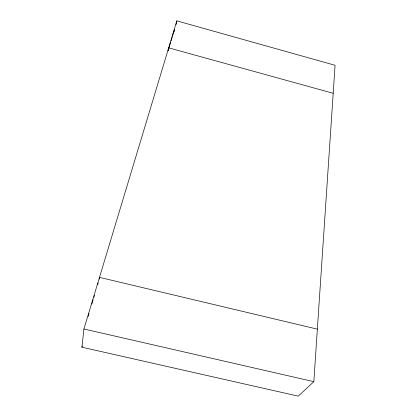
<?xml version="1.0" encoding="UTF-8"?>
<svg xmlns="http://www.w3.org/2000/svg" width="417" height="417" viewBox="0 0 417 417"><rect width="100%" height="100%" fill="white"/><g stroke="black" fill="none" stroke-linecap="round" stroke-linejoin="round"><path stroke-width="0.63" d="M313.829 381.67L335.075 65.292L176.824 20.85L83.926 328.997L81.925 347.21L298.27 396.15L313.829 381.67L83.926 328.997M99.246 279.155L99.491 277.368L317.358 329.149M174.025 31.682L174.421 29.779L172.742 35.356M176.031 24.676L176.824 20.85M81.925 347.21L82.295 345.974M88.081 316.555L89.019 313.438M91.839 304.082L93.153 299.714M93.903 297.217L94.466 295.345M97.661 284.743L98.224 282.872M170.689 42.169L168.077 50.843L168.687 47.846L333.193 93.288M171.064 40.929L172.367 36.597"/></g></svg>
